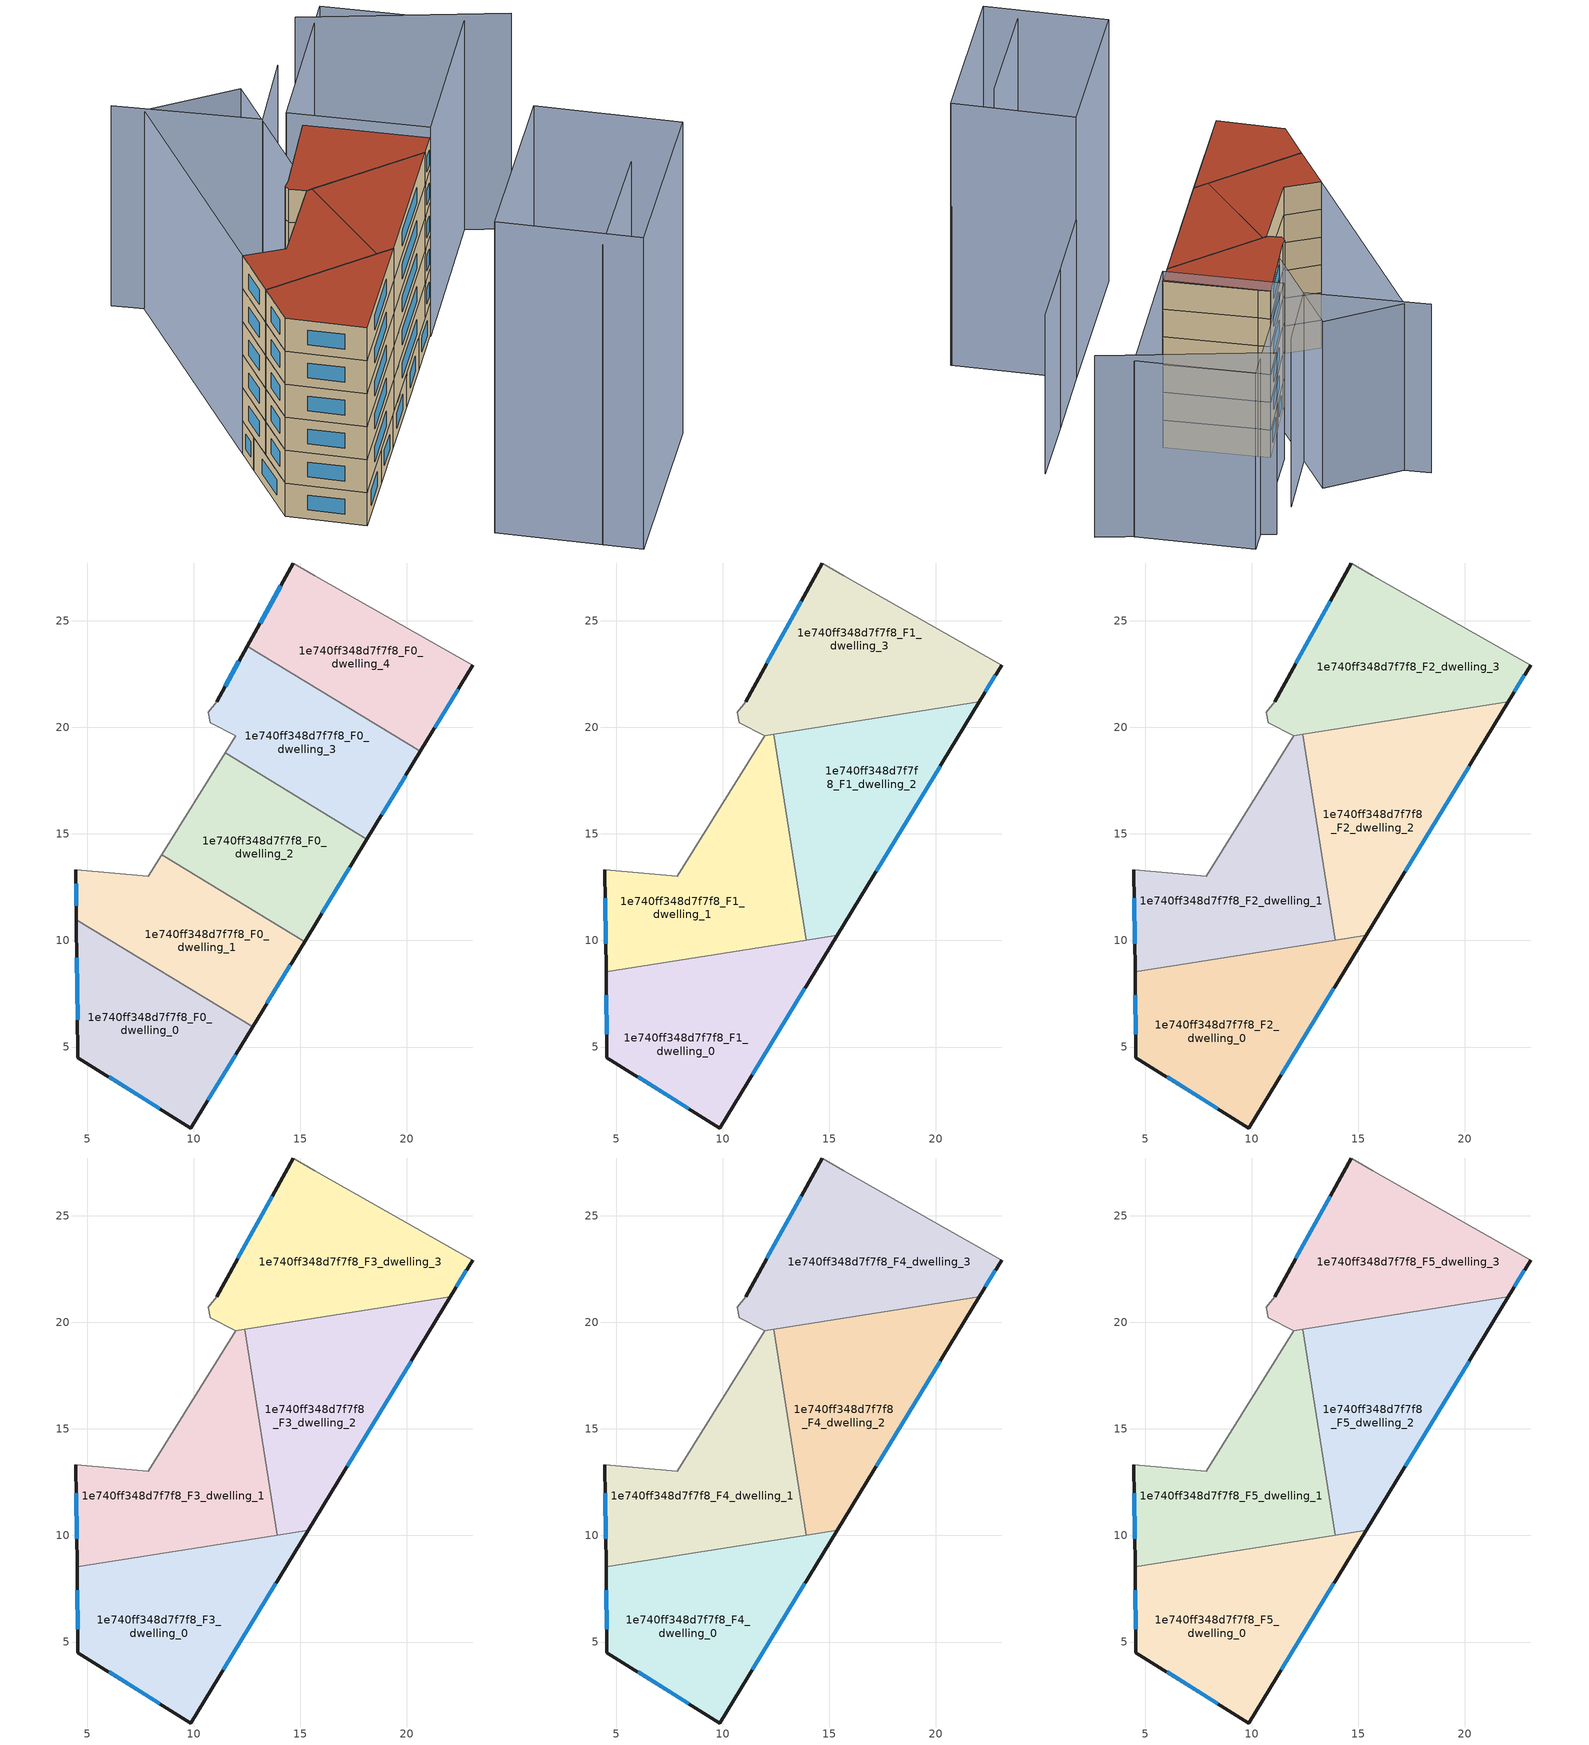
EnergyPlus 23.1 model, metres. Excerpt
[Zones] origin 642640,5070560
1e740ff348d7f7f8_F0_dwelling_0
 floor ground (EU_floor_Construction): 12.76,5.95 9.87,1.2 4.57,4.5 4.5,10.98 z0
 wall outside (EU_wall_Construction): 4.5,10.98 4.57,4.5 9.87,1.2 12.76,5.95 z0:3
 wall to 1e740ff348d7f7f8_F0_dwelling_1 (EU_wall_Construction): 12.76,5.95 4.5,10.98 z0:3
 window (EU_Window_Construction): 10.67,2.51 11.97,4.64 / 6.03,3.59 8.41,2.11 / 4.52,9.2 4.55,6.28 z0.83:2.17
1e740ff348d7f7f8_F0_dwelling_1
 floor ground (EU_floor_Construction): 15.2,9.95 12.76,5.95 4.5,10.98 4.47,13.31 7.87,13.01 8.51,14.03 z0
 wall outside (EU_wall_Construction): 12.76,5.95 15.2,9.95 / 4.47,13.31 4.5,10.98 z0:3
 wall to 1e740ff348d7f7f8_F0_dwelling_2 (EU_wall_Construction): 15.2,9.95 8.51,14.03 z0:3
 wall adiabatic (EU_wall_Construction): 8.51,14.03 7.87,13.01 4.47,13.31 z0:3
 window (EU_Window_Construction): 13.43,7.05 14.53,8.85 / 4.48,12.67 4.49,11.62 z0.83:2.17
1e740ff348d7f7f8_F0_dwelling_2
 floor ground (EU_floor_Construction): 18.12,14.76 15.2,9.95 8.51,14.03 11.48,18.8 z0
 wall outside (EU_wall_Construction): 15.2,9.95 18.12,14.76 z0:3
 wall adiabatic (EU_wall_Construction): 11.48,18.8 8.51,14.03 z0:3
 wall to 1e740ff348d7f7f8_F0_dwelling_3 (EU_wall_Construction): 18.12,14.76 11.48,18.8 z0:3
 window (EU_Window_Construction): 16,11.27 17.32,13.43 z0.83:2.17
1e740ff348d7f7f8_F0_dwelling_3
 floor ground (EU_floor_Construction): 20.63,18.87 18.12,14.76 11.48,18.8 11.98,19.61 10.78,20.21 10.68,20.71 11.08,21.21 12.52,23.81 z0
 wall outside (EU_wall_Construction): 12.52,23.81 11.08,21.21 / 18.12,14.76 20.63,18.87 z0:3
 wall adiabatic (EU_wall_Construction): 11.08,21.21 10.68,20.71 10.78,20.21 11.98,19.61 11.48,18.8 z0:3
 wall to 1e740ff348d7f7f8_F0_dwelling_4 (EU_wall_Construction): 20.63,18.87 12.52,23.81 z0:3
 window (EU_Window_Construction): 12.12,23.1 11.48,21.93 / 18.81,15.89 19.94,17.74 z0.83:2.17
1e740ff348d7f7f8_F0_dwelling_4
 floor ground (EU_floor_Construction): 23.09,22.91 20.63,18.87 12.52,23.81 14.68,27.72 15.68,27.12 z0
 wall outside (EU_wall_Construction): 20.63,18.87 23.09,22.91 / 14.68,27.72 12.52,23.81 z0:3
 wall adiabatic (EU_wall_Construction): 23.09,22.91 15.68,27.12 14.68,27.72 z0:3
 window (EU_Window_Construction): 21.31,19.98 22.41,21.8 / 14.09,26.64 13.11,24.89 z0.83:2.17
1e740ff348d7f7f8_F1_dwelling_0
 floor to 1e740ff348d7f7f8_F0_dwelling_0 (EU_floor_Construction): 12.76,5.95 9.87,1.2 4.57,4.5 4.53,8.53 7.7,9.03 z3
 floor to 1e740ff348d7f7f8_F0_dwelling_1 (EU_floor_Construction): 15.2,9.95 12.76,5.95 7.7,9.03 14.86,10.16 z3
 floor to 1e740ff348d7f7f8_F0_dwelling_2 (EU_floor_Construction): 15.37,10.24 15.2,9.95 14.86,10.16 z3
 wall outside (EU_wall_Construction): 4.53,8.53 4.57,4.5 9.87,1.2 15.37,10.24 z3:6
 wall to 1e740ff348d7f7f8_F1_dwelling_1 (EU_wall_Construction): 13.92,10.01 4.53,8.53 z3:6
 wall to 1e740ff348d7f7f8_F1_dwelling_2 (EU_wall_Construction): 15.37,10.24 13.93,10.01 z3:6
 window (EU_Window_Construction): 11.39,3.69 13.86,7.75 / 6.03,3.59 8.41,2.11 / 4.54,7.42 4.56,5.61 z3.83:5.17
1e740ff348d7f7f8_F1_dwelling_1
 floor to 1e740ff348d7f7f8_F0_dwelling_1 (EU_floor_Construction): 13.8,10.8 13.93,10.01 7.7,9.03 4.5,10.98 4.47,13.31 7.87,13.01 8.51,14.03 z3
 floor to 1e740ff348d7f7f8_F0_dwelling_0 (EU_floor_Construction): 7.7,9.03 4.53,8.53 4.5,10.98 z3
 floor to 1e740ff348d7f7f8_F0_dwelling_2 (EU_floor_Construction): 12.65,18.09 13.8,10.8 8.51,14.03 11.48,18.8 z3
 floor to 1e740ff348d7f7f8_F0_dwelling_3 (EU_floor_Construction): 12.4,19.67 12.65,18.09 11.48,18.8 11.97,19.6 z3
 wall outside (EU_wall_Construction): 4.47,13.31 4.53,8.53 z3:6
 wall adiabatic (EU_wall_Construction): 11.97,19.6 7.87,13.01 4.47,13.31 z3:6
 wall to 1e740ff348d7f7f8_F1_dwelling_2 (EU_wall_Construction): 13.93,10.01 12.4,19.67 z3:6
 wall to 1e740ff348d7f7f8_F1_dwelling_3 (EU_wall_Construction): 12.4,19.67 11.97,19.6 z3:6
 window (EU_Window_Construction): 4.49,11.99 4.51,9.84 z3.83:5.17
1e740ff348d7f7f8_F1_dwelling_2
 floor to 1e740ff348d7f7f8_F0_dwelling_2 (EU_floor_Construction): 18.12,14.76 15.37,10.24 14.86,10.16 13.8,10.8 12.65,18.09 z3
 floor to 1e740ff348d7f7f8_F0_dwelling_3 (EU_floor_Construction): 20.63,18.87 18.12,14.76 12.65,18.09 12.4,19.67 17.89,20.54 z3
 floor to 1e740ff348d7f7f8_F0_dwelling_1 (EU_floor_Construction): 14.86,10.16 13.92,10.01 13.8,10.8 z3
 floor to 1e740ff348d7f7f8_F0_dwelling_4 (EU_floor_Construction): 22.04,21.19 20.63,18.87 17.89,20.54 z3
 wall outside (EU_wall_Construction): 15.37,10.24 22.04,21.19 z3:6
 wall to 1e740ff348d7f7f8_F1_dwelling_3 (EU_wall_Construction): 22.04,21.19 12.4,19.67 z3:6
 window (EU_Window_Construction): 17.21,13.25 20.21,18.18 z3.83:5.17
1e740ff348d7f7f8_F1_dwelling_3
 floor to 1e740ff348d7f7f8_F0_dwelling_3 (EU_floor_Construction): 17.89,20.54 11.97,19.6 10.78,20.21 10.68,20.71 11.08,21.21 12.52,23.81 z3
 floor to 1e740ff348d7f7f8_F0_dwelling_4 (EU_floor_Construction): 23.09,22.91 22.04,21.19 17.89,20.54 12.52,23.81 14.68,27.72 15.68,27.12 z3
 wall outside (EU_wall_Construction): 14.68,27.72 11.08,21.21 / 22.04,21.19 23.09,22.91 z3:6
 wall adiabatic (EU_wall_Construction): 11.08,21.21 10.68,20.71 10.78,20.21 11.98,19.61 / 23.09,22.91 15.68,27.12 14.68,27.72 z3:6
 window (EU_Window_Construction): 13.69,25.93 12.07,23 / 22.33,21.67 22.8,22.44 z3.83:5.17
1e740ff348d7f7f8_F2_dwelling_0
 floor to 1e740ff348d7f7f8_F1_dwelling_0 (EU_floor_Construction): 15.37,10.24 9.87,1.2 4.57,4.5 4.53,8.53 z6
 wall outside (EU_wall_Construction): 4.53,8.53 4.57,4.5 9.87,1.2 15.37,10.24 z6:9
 wall to 1e740ff348d7f7f8_F2_dwelling_1 (EU_wall_Construction): 13.92,10.01 4.53,8.53 z6:9
 wall to 1e740ff348d7f7f8_F2_dwelling_2 (EU_wall_Construction): 15.37,10.24 13.93,10.01 z6:9
 window (EU_Window_Construction): 11.39,3.69 13.86,7.75 / 6.03,3.59 8.41,2.11 / 4.54,7.42 4.56,5.61 z6.83:8.17
1e740ff348d7f7f8_F2_dwelling_1
 floor to 1e740ff348d7f7f8_F1_dwelling_1 (EU_floor_Construction): 12.4,19.67 13.93,10.01 4.53,8.53 4.47,13.31 7.87,13.01 11.97,19.6 z6
 wall outside (EU_wall_Construction): 4.47,13.31 4.53,8.53 z6:9
 wall adiabatic (EU_wall_Construction): 11.97,19.6 7.87,13.01 4.47,13.31 z6:9
 wall to 1e740ff348d7f7f8_F2_dwelling_2 (EU_wall_Construction): 13.93,10.01 12.4,19.67 z6:9
 wall to 1e740ff348d7f7f8_F2_dwelling_3 (EU_wall_Construction): 12.4,19.67 11.97,19.6 z6:9
 window (EU_Window_Construction): 4.49,11.99 4.51,9.84 z6.83:8.17
1e740ff348d7f7f8_F2_dwelling_2
 floor to 1e740ff348d7f7f8_F1_dwelling_2 (EU_floor_Construction): 22.04,21.19 15.37,10.24 13.93,10.01 12.4,19.67 z6
 wall outside (EU_wall_Construction): 15.37,10.24 22.04,21.19 z6:9
 wall to 1e740ff348d7f7f8_F2_dwelling_3 (EU_wall_Construction): 22.04,21.19 12.4,19.67 z6:9
 window (EU_Window_Construction): 17.21,13.25 20.21,18.18 z6.83:8.17
1e740ff348d7f7f8_F2_dwelling_3
 floor to 1e740ff348d7f7f8_F1_dwelling_3 (EU_floor_Construction): 23.09,22.91 22.04,21.19 11.98,19.61 10.78,20.21 10.68,20.71 11.08,21.21 14.68,27.72 15.68,27.12 z6
 wall outside (EU_wall_Construction): 14.68,27.72 11.08,21.21 / 22.04,21.19 23.09,22.91 z6:9
 wall adiabatic (EU_wall_Construction): 11.08,21.21 10.68,20.71 10.78,20.21 11.98,19.61 / 23.09,22.91 15.68,27.12 14.68,27.72 z6:9
 window (EU_Window_Construction): 13.69,25.93 12.07,23 / 22.33,21.67 22.8,22.44 z6.83:8.17
1e740ff348d7f7f8_F3_dwelling_0
 floor to 1e740ff348d7f7f8_F2_dwelling_0 (EU_floor_Construction): 15.37,10.24 9.87,1.2 4.57,4.5 4.53,8.53 z9
 wall outside (EU_wall_Construction): 4.53,8.53 4.57,4.5 9.87,1.2 15.37,10.24 z9:12
 wall to 1e740ff348d7f7f8_F3_dwelling_1 (EU_wall_Construction): 13.92,10.01 4.53,8.53 z9:12
 wall to 1e740ff348d7f7f8_F3_dwelling_2 (EU_wall_Construction): 15.37,10.24 13.93,10.01 z9:12
 window (EU_Window_Construction): 11.39,3.69 13.86,7.75 / 6.03,3.59 8.41,2.11 / 4.54,7.42 4.56,5.61 z9.83:11.17
1e740ff348d7f7f8_F3_dwelling_1
 floor to 1e740ff348d7f7f8_F2_dwelling_1 (EU_floor_Construction): 12.4,19.67 13.93,10.01 4.53,8.53 4.47,13.31 7.87,13.01 11.97,19.6 z9
 wall outside (EU_wall_Construction): 4.47,13.31 4.53,8.53 z9:12
 wall adiabatic (EU_wall_Construction): 11.97,19.6 7.87,13.01 4.47,13.31 z9:12
 wall to 1e740ff348d7f7f8_F3_dwelling_2 (EU_wall_Construction): 13.93,10.01 12.4,19.67 z9:12
 wall to 1e740ff348d7f7f8_F3_dwelling_3 (EU_wall_Construction): 12.4,19.67 11.97,19.6 z9:12
 window (EU_Window_Construction): 4.49,11.99 4.51,9.84 z9.83:11.17
1e740ff348d7f7f8_F3_dwelling_2
 floor to 1e740ff348d7f7f8_F2_dwelling_2 (EU_floor_Construction): 22.04,21.19 15.37,10.24 13.93,10.01 12.4,19.67 z9
 wall outside (EU_wall_Construction): 15.37,10.24 22.04,21.19 z9:12
 wall to 1e740ff348d7f7f8_F3_dwelling_3 (EU_wall_Construction): 22.04,21.19 12.4,19.67 z9:12
 window (EU_Window_Construction): 17.21,13.25 20.21,18.18 z9.83:11.17
1e740ff348d7f7f8_F3_dwelling_3
 floor to 1e740ff348d7f7f8_F2_dwelling_3 (EU_floor_Construction): 23.09,22.91 22.04,21.19 11.98,19.61 10.78,20.21 10.68,20.71 11.08,21.21 14.68,27.72 15.68,27.12 z9
 wall outside (EU_wall_Construction): 14.68,27.72 11.08,21.21 / 22.04,21.19 23.09,22.91 z9:12
 wall adiabatic (EU_wall_Construction): 11.08,21.21 10.68,20.71 10.78,20.21 11.98,19.61 / 23.09,22.91 15.68,27.12 14.68,27.72 z9:12
 window (EU_Window_Construction): 13.69,25.93 12.07,23 / 22.33,21.67 22.8,22.44 z9.83:11.17
1e740ff348d7f7f8_F4_dwelling_0
 floor to 1e740ff348d7f7f8_F3_dwelling_0 (EU_floor_Construction): 15.37,10.24 9.87,1.2 4.57,4.5 4.53,8.53 z12
 wall outside (EU_wall_Construction): 4.53,8.53 4.57,4.5 9.87,1.2 15.37,10.24 z12:15
 wall to 1e740ff348d7f7f8_F4_dwelling_1 (EU_wall_Construction): 13.92,10.01 4.53,8.53 z12:15
 wall to 1e740ff348d7f7f8_F4_dwelling_2 (EU_wall_Construction): 15.37,10.24 13.93,10.01 z12:15
 window (EU_Window_Construction): 11.39,3.69 13.86,7.75 / 6.03,3.59 8.41,2.11 / 4.54,7.42 4.56,5.61 z12.83:14.17
1e740ff348d7f7f8_F4_dwelling_1
 floor to 1e740ff348d7f7f8_F3_dwelling_1 (EU_floor_Construction): 12.4,19.67 13.93,10.01 4.53,8.53 4.47,13.31 7.87,13.01 11.97,19.6 z12
 wall outside (EU_wall_Construction): 4.47,13.31 4.53,8.53 z12:15
 wall adiabatic (EU_wall_Construction): 11.97,19.6 7.87,13.01 4.47,13.31 z12:15
 wall to 1e740ff348d7f7f8_F4_dwelling_2 (EU_wall_Construction): 13.93,10.01 12.4,19.67 z12:15
 wall to 1e740ff348d7f7f8_F4_dwelling_3 (EU_wall_Construction): 12.4,19.67 11.97,19.6 z12:15
 window (EU_Window_Construction): 4.49,11.99 4.51,9.84 z12.83:14.17
1e740ff348d7f7f8_F4_dwelling_2
 floor to 1e740ff348d7f7f8_F3_dwelling_2 (EU_floor_Construction): 22.04,21.19 15.37,10.24 13.93,10.01 12.4,19.67 z12
 wall outside (EU_wall_Construction): 15.37,10.24 22.04,21.19 z12:15
 wall to 1e740ff348d7f7f8_F4_dwelling_3 (EU_wall_Construction): 22.04,21.19 12.4,19.67 z12:15
 window (EU_Window_Construction): 17.21,13.25 20.21,18.18 z12.83:14.17
1e740ff348d7f7f8_F4_dwelling_3
 floor to 1e740ff348d7f7f8_F3_dwelling_3 (EU_floor_Construction): 23.09,22.91 22.04,21.19 11.98,19.61 10.78,20.21 10.68,20.71 11.08,21.21 14.68,27.72 15.68,27.12 z12
 wall outside (EU_wall_Construction): 14.68,27.72 11.08,21.21 / 22.04,21.19 23.09,22.91 z12:15
 wall adiabatic (EU_wall_Construction): 11.08,21.21 10.68,20.71 10.78,20.21 11.98,19.61 / 23.09,22.91 15.68,27.12 14.68,27.72 z12:15
 window (EU_Window_Construction): 13.69,25.93 12.07,23 / 22.33,21.67 22.8,22.44 z12.83:14.17
1e740ff348d7f7f8_F5_dwelling_0
 floor to 1e740ff348d7f7f8_F4_dwelling_0 (EU_floor_Construction): 15.37,10.24 9.87,1.2 4.57,4.5 4.53,8.53 z15
 wall outside (EU_wall_Construction): 4.53,8.53 4.57,4.5 9.87,1.2 15.37,10.24 z15:18
 wall to 1e740ff348d7f7f8_F5_dwelling_1 (EU_wall_Construction): 13.92,10.01 4.53,8.53 z15:18
 wall to 1e740ff348d7f7f8_F5_dwelling_2 (EU_wall_Construction): 15.37,10.24 13.93,10.01 z15:18
 window (EU_Window_Construction): 11.39,3.69 13.86,7.75 / 6.03,3.59 8.41,2.11 / 4.54,7.42 4.56,5.61 z15.83:17.17
 roof outside (EU_roof_Construction): 9.87,1.2 15.37,10.24 4.53,8.53 4.57,4.5 z18
1e740ff348d7f7f8_F5_dwelling_1
 floor to 1e740ff348d7f7f8_F4_dwelling_1 (EU_floor_Construction): 12.4,19.67 13.93,10.01 4.53,8.53 4.47,13.31 7.87,13.01 11.97,19.6 z15
 wall outside (EU_wall_Construction): 4.47,13.31 4.53,8.53 z15:18
 wall adiabatic (EU_wall_Construction): 11.97,19.6 7.87,13.01 4.47,13.31 z15:18
 wall to 1e740ff348d7f7f8_F5_dwelling_2 (EU_wall_Construction): 13.93,10.01 12.4,19.67 z15:18
 wall to 1e740ff348d7f7f8_F5_dwelling_3 (EU_wall_Construction): 12.4,19.67 11.97,19.6 z15:18
 window (EU_Window_Construction): 4.49,11.99 4.51,9.84 z15.83:17.17
 roof outside (EU_roof_Construction): 13.93,10.01 12.4,19.67 11.97,19.6 7.87,13.01 4.47,13.31 4.53,8.53 z18
1e740ff348d7f7f8_F5_dwelling_2
 floor to 1e740ff348d7f7f8_F4_dwelling_2 (EU_floor_Construction): 22.04,21.19 15.37,10.24 13.93,10.01 12.4,19.67 z15
 wall outside (EU_wall_Construction): 15.37,10.24 22.04,21.19 z15:18
 wall to 1e740ff348d7f7f8_F5_dwelling_3 (EU_wall_Construction): 22.04,21.19 12.4,19.67 z15:18
 window (EU_Window_Construction): 17.21,13.25 20.21,18.18 z15.83:17.17
 roof outside (EU_roof_Construction): 15.37,10.24 22.04,21.19 12.4,19.67 13.93,10.01 z18
1e740ff348d7f7f8_F5_dwelling_3
 floor to 1e740ff348d7f7f8_F4_dwelling_3 (EU_floor_Construction): 23.09,22.91 22.04,21.19 11.98,19.61 10.78,20.21 10.68,20.71 11.08,21.21 14.68,27.72 15.68,27.12 z15
 wall outside (EU_wall_Construction): 14.68,27.72 11.08,21.21 / 22.04,21.19 23.09,22.91 z15:18
 wall adiabatic (EU_wall_Construction): 11.08,21.21 10.68,20.71 10.78,20.21 11.98,19.61 / 23.09,22.91 15.68,27.12 14.68,27.72 z15:18
 window (EU_Window_Construction): 13.69,25.93 12.07,23 / 22.33,21.67 22.8,22.44 z15.83:17.17
 roof outside (EU_roof_Construction): 22.04,21.19 23.09,22.91 15.68,27.12 14.68,27.72 11.08,21.21 10.68,20.71 10.78,20.21 11.98,19.61 z18
shading: 25.48,-7.31 31.27,2.1 z0:27.3; 18.47,-3.02 26.51,10.15 / 26.51,10.15 36.18,4.24 / 36.18,4.24 28.13,-8.93 / 28.13,-8.93 18.47,-3.02 z0:28.3; 36.17,4.24 26.46,10.11 / 26.46,10.11 30.69,17.1 / 30.55,16.93 34.3,23.01 z0:17.2; 4.47,12.98 4.28,33.72 / 4.28,33.72 12.04,33.8 / 12.04,33.8 12.24,13.05 / 12.24,13.05 4.47,12.98 z0:18; 20.89,40.52 30.3,34.92 / 30.3,34.92 23.03,22.74 / 23.03,22.74 13.63,28.34 / 13.63,28.34 20.89,40.52 z0:19; 15.64,35.47 12.08,29.22 / 12.08,29.22 2.13,34.88 z0:18.2; 33.62,33.78 18.35,39.01 z0:19.6
[Building]
EU S2 Campaign: North Axis=0; Terrain=City; Solar Distribution=FullExterior
[Site:Location]
Lyon-Bron: Latitude=45.75; Longitude=5; Time Zone=1; Elevation=198
[SizingPeriod:WeatherFileDays]
AnnualSizingPeriod: Begin Month=1; Begin Day of Month=1; End Month=12; End Day of Month=31; Day of Week for Start Day=Monday; Use Weather File Daylight Saving Period=No; Use Weather File Rain and Snow Indicators=No
[MATERIAL]
EU_InternalMass_Material: Roughness=MediumRough; Thickness=0.1; Conductivity=1; Density=1800; Specific Heat=900; Thermal Absorptance=0.9; Solar Absorptance=0.7; Visible Absorptance=0.7
[MATERIAL:NOMASS] Roughness=MediumRough; Thermal Absorptance=0.9; Solar Absorptance=0.7; Visible Absorptance=0.7
Name | Thermal Resistance
EU_wall_NoMass | 0.87146
EU_roof_NoMass | 0.842276
EU_floor_NoMass | 0.496999
[WINDOWMATERIAL:SIMPLEGLAZINGSYSTEM]
EU_Window_SimpleGlazing: UFactor=2.2525; Solar Heat Gain Coefficient=0.76; Visible Transmittance=0.76
[CONSTRUCTION]
EU_wall_Construction: EU_wall_NoMass
EU_roof_Construction: EU_roof_NoMass
EU_floor_Construction: EU_floor_NoMass
EU_Window_Construction: EU_Window_SimpleGlazing
EU_InternalMass_Construction: EU_InternalMass_Material
[ZONE] Type=1; Multiplier=1; Ceiling Height=autocalculate; Floor Area=autocalculate; Part of Total Floor Area=Yes
Name | Volume
1e740ff348d7f7f8_F0_dwelling_0 | 131.807
1e740ff348d7f7f8_F1_dwelling_0; 1e740ff348d7f7f8_F2_dwelling_0; 1e740ff348d7f7f8_F3_dwelling_0; 1e740ff348d7f7f8_F4_dwelling_0; 1e740ff348d7f7f8_F5_dwelling_0 | 164.758
1e740ff348d7f7f8_F0_dwelling_1 | 131.812
1e740ff348d7f7f8_F1_dwelling_1; 1e740ff348d7f7f8_F2_dwelling_1; 1e740ff348d7f7f8_F3_dwelling_1; 1e740ff348d7f7f8_F4_dwelling_1; 1e740ff348d7f7f8_F5_dwelling_1 | 164.749
1e740ff348d7f7f8_F0_dwelling_2 | 131.791
1e740ff348d7f7f8_F1_dwelling_2; 1e740ff348d7f7f8_F2_dwelling_2; 1e740ff348d7f7f8_F3_dwelling_2; 1e740ff348d7f7f8_F4_dwelling_2; 1e740ff348d7f7f8_F5_dwelling_2 | 164.745
1e740ff348d7f7f8_F0_dwelling_3 | 131.796
1e740ff348d7f7f8_F1_dwelling_3 | 164.77
1e740ff348d7f7f8_F2_dwelling_3; 1e740ff348d7f7f8_F3_dwelling_3; 1e740ff348d7f7f8_F4_dwelling_3; 1e740ff348d7f7f8_F5_dwelling_3 | 164.658
1e740ff348d7f7f8_F0_dwelling_4 | 131.818
[INTERNALMASS] Construction=EU_InternalMass_Construction
Name | Zone or ZoneList | Surface Area
1e740ff348d7f7f8_F0_dwelling_0_EU_InternalMass | 1e740ff348d7f7f8_F0_dwelling_0 | 43.9356
1e740ff348d7f7f8_F0_dwelling_1_EU_InternalMass | 1e740ff348d7f7f8_F0_dwelling_1 | 43.9373
1e740ff348d7f7f8_F0_dwelling_2_EU_InternalMass | 1e740ff348d7f7f8_F0_dwelling_2 | 43.93
1e740ff348d7f7f8_F0_dwelling_3_EU_InternalMass | 1e740ff348d7f7f8_F0_dwelling_3 | 43.9323
1e740ff348d7f7f8_F0_dwelling_4_EU_InternalMass | 1e740ff348d7f7f8_F0_dwelling_4 | 43.9397
1e740ff348d7f7f8_F1_dwelling_0_EU_InternalMass | 1e740ff348d7f7f8_F1_dwelling_0 | 54.9193
1e740ff348d7f7f8_F1_dwelling_1_EU_InternalMass | 1e740ff348d7f7f8_F1_dwelling_1 | 54.915
1e740ff348d7f7f8_F1_dwelling_2_EU_InternalMass | 1e740ff348d7f7f8_F1_dwelling_2 | 54.9178
1e740ff348d7f7f8_F1_dwelling_3_EU_InternalMass | 1e740ff348d7f7f8_F1_dwelling_3 | 54.9184
1e740ff348d7f7f8_F2_dwelling_0_EU_InternalMass | 1e740ff348d7f7f8_F2_dwelling_0 | 54.9193
1e740ff348d7f7f8_F2_dwelling_1_EU_InternalMass | 1e740ff348d7f7f8_F2_dwelling_1 | 54.915
1e740ff348d7f7f8_F2_dwelling_2_EU_InternalMass | 1e740ff348d7f7f8_F2_dwelling_2 | 54.9178
1e740ff348d7f7f8_F2_dwelling_3_EU_InternalMass | 1e740ff348d7f7f8_F2_dwelling_3 | 54.9184
1e740ff348d7f7f8_F3_dwelling_0_EU_InternalMass | 1e740ff348d7f7f8_F3_dwelling_0 | 54.9193
1e740ff348d7f7f8_F3_dwelling_1_EU_InternalMass | 1e740ff348d7f7f8_F3_dwelling_1 | 54.915
1e740ff348d7f7f8_F3_dwelling_2_EU_InternalMass | 1e740ff348d7f7f8_F3_dwelling_2 | 54.9178
1e740ff348d7f7f8_F3_dwelling_3_EU_InternalMass | 1e740ff348d7f7f8_F3_dwelling_3 | 54.9184
1e740ff348d7f7f8_F4_dwelling_0_EU_InternalMass | 1e740ff348d7f7f8_F4_dwelling_0 | 54.9193
1e740ff348d7f7f8_F4_dwelling_1_EU_InternalMass | 1e740ff348d7f7f8_F4_dwelling_1 | 54.915
1e740ff348d7f7f8_F4_dwelling_2_EU_InternalMass | 1e740ff348d7f7f8_F4_dwelling_2 | 54.9178
1e740ff348d7f7f8_F4_dwelling_3_EU_InternalMass | 1e740ff348d7f7f8_F4_dwelling_3 | 54.9184
1e740ff348d7f7f8_F5_dwelling_0_EU_InternalMass | 1e740ff348d7f7f8_F5_dwelling_0 | 54.9193
1e740ff348d7f7f8_F5_dwelling_1_EU_InternalMass | 1e740ff348d7f7f8_F5_dwelling_1 | 54.915
1e740ff348d7f7f8_F5_dwelling_2_EU_InternalMass | 1e740ff348d7f7f8_F5_dwelling_2 | 54.9178
1e740ff348d7f7f8_F5_dwelling_3_EU_InternalMass | 1e740ff348d7f7f8_F5_dwelling_3 | 54.9184
[OTHEREQUIPMENT] Fuel Type=Electricity; Design Level Calculation Method=Watts/Area; Power per Zone Floor Area=1; Fraction Latent=0; Fraction Radiant=0; Fraction Lost=0; Carbon Dioxide Generation Rate=0; EndUse Subcategory=EU_Step8_InternalGains
Name | Zone or ZoneList or Space or SpaceList | Schedule
EU_Step8_InternalGain_1e740ff348d7f7f8_F0_dwelling_0_f000 | 1e740ff348d7f7f8_F0_dwelling_0 | EU_Step8_GainSchedule_1e740ff348d7f7f8_F0_dwelling_0_f000
EU_Step8_InternalGain_1e740ff348d7f7f8_F0_dwelling_1_f000 | 1e740ff348d7f7f8_F0_dwelling_1 | EU_Step8_GainSchedule_1e740ff348d7f7f8_F0_dwelling_1_f000
EU_Step8_InternalGain_1e740ff348d7f7f8_F0_dwelling_2_f000 | 1e740ff348d7f7f8_F0_dwelling_2 | EU_Step8_GainSchedule_1e740ff348d7f7f8_F0_dwelling_2_f000
EU_Step8_InternalGain_1e740ff348d7f7f8_F0_dwelling_3_f000 | 1e740ff348d7f7f8_F0_dwelling_3 | EU_Step8_GainSchedule_1e740ff348d7f7f8_F0_dwelling_3_f000
EU_Step8_InternalGain_1e740ff348d7f7f8_F0_dwelling_4_f000 | 1e740ff348d7f7f8_F0_dwelling_4 | EU_Step8_GainSchedule_1e740ff348d7f7f8_F0_dwelling_4_f000
EU_Step8_InternalGain_1e740ff348d7f7f8_F1_dwelling_0_f000 | 1e740ff348d7f7f8_F1_dwelling_0 | EU_Step8_GainSchedule_1e740ff348d7f7f8_F1_dwelling_0_f000
EU_Step8_InternalGain_1e740ff348d7f7f8_F1_dwelling_1_f000 | 1e740ff348d7f7f8_F1_dwelling_1 | EU_Step8_GainSchedule_1e740ff348d7f7f8_F1_dwelling_1_f000
EU_Step8_InternalGain_1e740ff348d7f7f8_F1_dwelling_2_f000 | 1e740ff348d7f7f8_F1_dwelling_2 | EU_Step8_GainSchedule_1e740ff348d7f7f8_F1_dwelling_2_f000
EU_Step8_InternalGain_1e740ff348d7f7f8_F1_dwelling_3_f000 | 1e740ff348d7f7f8_F1_dwelling_3 | EU_Step8_GainSchedule_1e740ff348d7f7f8_F1_dwelling_3_f000
EU_Step8_InternalGain_1e740ff348d7f7f8_F2_dwelling_0_f000 | 1e740ff348d7f7f8_F2_dwelling_0 | EU_Step8_GainSchedule_1e740ff348d7f7f8_F2_dwelling_0_f000
EU_Step8_InternalGain_1e740ff348d7f7f8_F2_dwelling_1_f000 | 1e740ff348d7f7f8_F2_dwelling_1 | EU_Step8_GainSchedule_1e740ff348d7f7f8_F2_dwelling_1_f000
EU_Step8_InternalGain_1e740ff348d7f7f8_F2_dwelling_2_f000 | 1e740ff348d7f7f8_F2_dwelling_2 | EU_Step8_GainSchedule_1e740ff348d7f7f8_F2_dwelling_2_f000
EU_Step8_InternalGain_1e740ff348d7f7f8_F2_dwelling_3_f000 | 1e740ff348d7f7f8_F2_dwelling_3 | EU_Step8_GainSchedule_1e740ff348d7f7f8_F2_dwelling_3_f000
EU_Step8_InternalGain_1e740ff348d7f7f8_F3_dwelling_0_f000 | 1e740ff348d7f7f8_F3_dwelling_0 | EU_Step8_GainSchedule_1e740ff348d7f7f8_F3_dwelling_0_f000
EU_Step8_InternalGain_1e740ff348d7f7f8_F3_dwelling_1_f000 | 1e740ff348d7f7f8_F3_dwelling_1 | EU_Step8_GainSchedule_1e740ff348d7f7f8_F3_dwelling_1_f000
EU_Step8_InternalGain_1e740ff348d7f7f8_F3_dwelling_2_f000 | 1e740ff348d7f7f8_F3_dwelling_2 | EU_Step8_GainSchedule_1e740ff348d7f7f8_F3_dwelling_2_f000
EU_Step8_InternalGain_1e740ff348d7f7f8_F3_dwelling_3_f000 | 1e740ff348d7f7f8_F3_dwelling_3 | EU_Step8_GainSchedule_1e740ff348d7f7f8_F3_dwelling_3_f000
EU_Step8_InternalGain_1e740ff348d7f7f8_F4_dwelling_0_f000 | 1e740ff348d7f7f8_F4_dwelling_0 | EU_Step8_GainSchedule_1e740ff348d7f7f8_F4_dwelling_0_f000
EU_Step8_InternalGain_1e740ff348d7f7f8_F4_dwelling_1_f000 | 1e740ff348d7f7f8_F4_dwelling_1 | EU_Step8_GainSchedule_1e740ff348d7f7f8_F4_dwelling_1_f000
EU_Step8_InternalGain_1e740ff348d7f7f8_F4_dwelling_2_f000 | 1e740ff348d7f7f8_F4_dwelling_2 | EU_Step8_GainSchedule_1e740ff348d7f7f8_F4_dwelling_2_f000
EU_Step8_InternalGain_1e740ff348d7f7f8_F4_dwelling_3_f000 | 1e740ff348d7f7f8_F4_dwelling_3 | EU_Step8_GainSchedule_1e740ff348d7f7f8_F4_dwelling_3_f000
EU_Step8_InternalGain_1e740ff348d7f7f8_F5_dwelling_0_f000 | 1e740ff348d7f7f8_F5_dwelling_0 | EU_Step8_GainSchedule_1e740ff348d7f7f8_F5_dwelling_0_f000
EU_Step8_InternalGain_1e740ff348d7f7f8_F5_dwelling_1_f000 | 1e740ff348d7f7f8_F5_dwelling_1 | EU_Step8_GainSchedule_1e740ff348d7f7f8_F5_dwelling_1_f000
EU_Step8_InternalGain_1e740ff348d7f7f8_F5_dwelling_2_f000 | 1e740ff348d7f7f8_F5_dwelling_2 | EU_Step8_GainSchedule_1e740ff348d7f7f8_F5_dwelling_2_f000
EU_Step8_InternalGain_1e740ff348d7f7f8_F5_dwelling_3_f000 | 1e740ff348d7f7f8_F5_dwelling_3 | EU_Step8_GainSchedule_1e740ff348d7f7f8_F5_dwelling_3_f000
[ZONEVENTILATION:DESIGNFLOWRATE] Schedule=EU_AlwaysOn; Design Flow Rate Calculation Method=AirChanges/Hour; Air Changes per Hour=0.425; Ventilation Type=Natural; Fan Pressure Rise=0; Fan Total Efficiency=1; Constant Term Coefficient=1; Temperature Term Coefficient=0; Velocity Term Coefficient=0; Velocity Squared Term Coefficient=0; Minimum Indoor Temperature=-100; Maximum Indoor Temperature=100; Delta Temperature=-100; Minimum Outdoor Temperature=-100; Maximum Outdoor Temperature=100; Maximum Wind Speed=40
Name | Zone or ZoneList or Space or SpaceList
EU_ConstantAir_1e740ff348d7f7f8_F0_dwelling_0 | 1e740ff348d7f7f8_F0_dwelling_0
EU_ConstantAir_1e740ff348d7f7f8_F0_dwelling_1 | 1e740ff348d7f7f8_F0_dwelling_1
EU_ConstantAir_1e740ff348d7f7f8_F0_dwelling_2 | 1e740ff348d7f7f8_F0_dwelling_2
EU_ConstantAir_1e740ff348d7f7f8_F0_dwelling_3 | 1e740ff348d7f7f8_F0_dwelling_3
EU_ConstantAir_1e740ff348d7f7f8_F0_dwelling_4 | 1e740ff348d7f7f8_F0_dwelling_4
EU_ConstantAir_1e740ff348d7f7f8_F1_dwelling_0 | 1e740ff348d7f7f8_F1_dwelling_0
EU_ConstantAir_1e740ff348d7f7f8_F1_dwelling_1 | 1e740ff348d7f7f8_F1_dwelling_1
EU_ConstantAir_1e740ff348d7f7f8_F1_dwelling_2 | 1e740ff348d7f7f8_F1_dwelling_2
EU_ConstantAir_1e740ff348d7f7f8_F1_dwelling_3 | 1e740ff348d7f7f8_F1_dwelling_3
EU_ConstantAir_1e740ff348d7f7f8_F2_dwelling_0 | 1e740ff348d7f7f8_F2_dwelling_0
EU_ConstantAir_1e740ff348d7f7f8_F2_dwelling_1 | 1e740ff348d7f7f8_F2_dwelling_1
EU_ConstantAir_1e740ff348d7f7f8_F2_dwelling_2 | 1e740ff348d7f7f8_F2_dwelling_2
EU_ConstantAir_1e740ff348d7f7f8_F2_dwelling_3 | 1e740ff348d7f7f8_F2_dwelling_3
EU_ConstantAir_1e740ff348d7f7f8_F3_dwelling_0 | 1e740ff348d7f7f8_F3_dwelling_0
EU_ConstantAir_1e740ff348d7f7f8_F3_dwelling_1 | 1e740ff348d7f7f8_F3_dwelling_1
EU_ConstantAir_1e740ff348d7f7f8_F3_dwelling_2 | 1e740ff348d7f7f8_F3_dwelling_2
EU_ConstantAir_1e740ff348d7f7f8_F3_dwelling_3 | 1e740ff348d7f7f8_F3_dwelling_3
EU_ConstantAir_1e740ff348d7f7f8_F4_dwelling_0 | 1e740ff348d7f7f8_F4_dwelling_0
EU_ConstantAir_1e740ff348d7f7f8_F4_dwelling_1 | 1e740ff348d7f7f8_F4_dwelling_1
EU_ConstantAir_1e740ff348d7f7f8_F4_dwelling_2 | 1e740ff348d7f7f8_F4_dwelling_2
EU_ConstantAir_1e740ff348d7f7f8_F4_dwelling_3 | 1e740ff348d7f7f8_F4_dwelling_3
EU_ConstantAir_1e740ff348d7f7f8_F5_dwelling_0 | 1e740ff348d7f7f8_F5_dwelling_0
EU_ConstantAir_1e740ff348d7f7f8_F5_dwelling_1 | 1e740ff348d7f7f8_F5_dwelling_1
EU_ConstantAir_1e740ff348d7f7f8_F5_dwelling_2 | 1e740ff348d7f7f8_F5_dwelling_2
EU_ConstantAir_1e740ff348d7f7f8_F5_dwelling_3 | 1e740ff348d7f7f8_F5_dwelling_3
[HVACTEMPLATE:THERMOSTAT] Constant Heating Setpoint=20; Constant Cooling Setpoint=50
EU_HeatOnly_1e740ff348d7f7f8_F0_dwelling_0; EU_HeatOnly_1e740ff348d7f7f8_F0_dwelling_1; EU_HeatOnly_1e740ff348d7f7f8_F0_dwelling_2; EU_HeatOnly_1e740ff348d7f7f8_F0_dwelling_3; EU_HeatOnly_1e740ff348d7f7f8_F0_dwelling_4; EU_HeatOnly_1e740ff348d7f7f8_F1_dwelling_0; EU_HeatOnly_1e740ff348d7f7f8_F1_dwelling_1; EU_HeatOnly_1e740ff348d7f7f8_F1_dwelling_2; EU_HeatOnly_1e740ff348d7f7f8_F1_dwelling_3; EU_HeatOnly_1e740ff348d7f7f8_F2_dwelling_0; EU_HeatOnly_1e740ff348d7f7f8_F2_dwelling_1; EU_HeatOnly_1e740ff348d7f7f8_F2_dwelling_2; EU_HeatOnly_1e740ff348d7f7f8_F2_dwelling_3; EU_HeatOnly_1e740ff348d7f7f8_F3_dwelling_0; EU_HeatOnly_1e740ff348d7f7f8_F3_dwelling_1; EU_HeatOnly_1e740ff348d7f7f8_F3_dwelling_2; EU_HeatOnly_1e740ff348d7f7f8_F3_dwelling_3; EU_HeatOnly_1e740ff348d7f7f8_F4_dwelling_0; EU_HeatOnly_1e740ff348d7f7f8_F4_dwelling_1; EU_HeatOnly_1e740ff348d7f7f8_F4_dwelling_2; EU_HeatOnly_1e740ff348d7f7f8_F4_dwelling_3; EU_HeatOnly_1e740ff348d7f7f8_F5_dwelling_0; EU_HeatOnly_1e740ff348d7f7f8_F5_dwelling_1; EU_HeatOnly_1e740ff348d7f7f8_F5_dwelling_2; EU_HeatOnly_1e740ff348d7f7f8_F5_dwelling_3
[HVACTEMPLATE:ZONE:IDEALLOADSAIRSYSTEM] System Availability Schedule=EU_AlwaysOn; Maximum Heating Supply Air Temperature=50; Minimum Cooling Supply Air Temperature=13; Maximum Heating Supply Air Humidity Ratio=0.0156; Minimum Cooling Supply Air Humidity Ratio=0.0077; Heating Limit=NoLimit; Cooling Limit=NoLimit; Heating Availability Schedule=EU_AlwaysOn; Cooling Availability Schedule=EU_CoolingOff; Dehumidification Control Type=ConstantSensibleHeatRatio; Cooling Sensible Heat Ratio=0.7; Dehumidification Setpoint=60; Humidification Control Type=None; Humidification Setpoint=30; Outdoor Air Method=None; Outdoor Air Flow Rate per Person=0.00944; Outdoor Air Flow Rate per Zone Floor Area=0; Outdoor Air Flow Rate per Zone=0; Demand Controlled Ventilation Type=None; Outdoor Air Economizer Type=NoEconomizer; Heat Recovery Type=None; Sensible Heat Recovery Effectiveness=0.7; Latent Heat Recovery Effectiveness=0.65
Name | Template Thermostat
1e740ff348d7f7f8_F0_dwelling_0 | EU_HeatOnly_1e740ff348d7f7f8_F0_dwelling_0
1e740ff348d7f7f8_F0_dwelling_1 | EU_HeatOnly_1e740ff348d7f7f8_F0_dwelling_1
1e740ff348d7f7f8_F0_dwelling_2 | EU_HeatOnly_1e740ff348d7f7f8_F0_dwelling_2
1e740ff348d7f7f8_F0_dwelling_3 | EU_HeatOnly_1e740ff348d7f7f8_F0_dwelling_3
1e740ff348d7f7f8_F0_dwelling_4 | EU_HeatOnly_1e740ff348d7f7f8_F0_dwelling_4
1e740ff348d7f7f8_F1_dwelling_0 | EU_HeatOnly_1e740ff348d7f7f8_F1_dwelling_0
1e740ff348d7f7f8_F1_dwelling_1 | EU_HeatOnly_1e740ff348d7f7f8_F1_dwelling_1
1e740ff348d7f7f8_F1_dwelling_2 | EU_HeatOnly_1e740ff348d7f7f8_F1_dwelling_2
1e740ff348d7f7f8_F1_dwelling_3 | EU_HeatOnly_1e740ff348d7f7f8_F1_dwelling_3
1e740ff348d7f7f8_F2_dwelling_0 | EU_HeatOnly_1e740ff348d7f7f8_F2_dwelling_0
1e740ff348d7f7f8_F2_dwelling_1 | EU_HeatOnly_1e740ff348d7f7f8_F2_dwelling_1
1e740ff348d7f7f8_F2_dwelling_2 | EU_HeatOnly_1e740ff348d7f7f8_F2_dwelling_2
1e740ff348d7f7f8_F2_dwelling_3 | EU_HeatOnly_1e740ff348d7f7f8_F2_dwelling_3
1e740ff348d7f7f8_F3_dwelling_0 | EU_HeatOnly_1e740ff348d7f7f8_F3_dwelling_0
1e740ff348d7f7f8_F3_dwelling_1 | EU_HeatOnly_1e740ff348d7f7f8_F3_dwelling_1
1e740ff348d7f7f8_F3_dwelling_2 | EU_HeatOnly_1e740ff348d7f7f8_F3_dwelling_2
1e740ff348d7f7f8_F3_dwelling_3 | EU_HeatOnly_1e740ff348d7f7f8_F3_dwelling_3
1e740ff348d7f7f8_F4_dwelling_0 | EU_HeatOnly_1e740ff348d7f7f8_F4_dwelling_0
1e740ff348d7f7f8_F4_dwelling_1 | EU_HeatOnly_1e740ff348d7f7f8_F4_dwelling_1
1e740ff348d7f7f8_F4_dwelling_2 | EU_HeatOnly_1e740ff348d7f7f8_F4_dwelling_2
1e740ff348d7f7f8_F4_dwelling_3 | EU_HeatOnly_1e740ff348d7f7f8_F4_dwelling_3
1e740ff348d7f7f8_F5_dwelling_0 | EU_HeatOnly_1e740ff348d7f7f8_F5_dwelling_0
1e740ff348d7f7f8_F5_dwelling_1 | EU_HeatOnly_1e740ff348d7f7f8_F5_dwelling_1
1e740ff348d7f7f8_F5_dwelling_2 | EU_HeatOnly_1e740ff348d7f7f8_F5_dwelling_2
1e740ff348d7f7f8_F5_dwelling_3 | EU_HeatOnly_1e740ff348d7f7f8_F5_dwelling_3
[SIZING:ZONE] Zone Cooling Design Supply Air Temperature Input Method=SupplyAirTemperature; Zone Cooling Design Supply Air Temperature=13; Zone Heating Design Supply Air Temperature Input Method=SupplyAirTemperature; Zone Heating Design Supply Air Temperature=50; Zone Cooling Design Supply Air Humidity Ratio=0.008; Zone Heating Design Supply Air Humidity Ratio=0.008; Cooling Design Air Flow Method=DesignDay; Cooling Design Air Flow Rate=0; Cooling Minimum Air Flow per Zone Floor Area=0.000762; Cooling Minimum Air Flow=0; Cooling Minimum Air Flow Fraction=0.2; Heating Design Air Flow Method=DesignDay; Heating Design Air Flow Rate=0; Heating Maximum Air Flow per Zone Floor Area=0.002032; Heating Maximum Air Flow=0.141576; Heating Maximum Air Flow Fraction=0.3; Account for Dedicated Outdoor Air System=No; Dedicated Outdoor Air System Control Strategy=NeutralSupplyAir; Dedicated Outdoor Air Low Setpoint Temperature for Design=autosize; Dedicated Outdoor Air High Setpoint Temperature for Design=autosize; Zone Load Sizing Method=Sensible Load Only No Latent Load; Zone Latent Cooling Design Supply Air Humidity Ratio Input Method=HumidityRatioDifference; Zone Cooling Design Supply Air Humidity Ratio Difference=0.005; Zone Latent Heating Design Supply Air Humidity Ratio Input Method=HumidityRatioDifference; Zone Humidification Design Supply Air Humidity Ratio Difference=0.005
1e740ff348d7f7f8_F0_dwelling_0; 1e740ff348d7f7f8_F0_dwelling_1; 1e740ff348d7f7f8_F0_dwelling_2; 1e740ff348d7f7f8_F0_dwelling_3; 1e740ff348d7f7f8_F0_dwelling_4; 1e740ff348d7f7f8_F1_dwelling_0; 1e740ff348d7f7f8_F1_dwelling_1; 1e740ff348d7f7f8_F1_dwelling_2; 1e740ff348d7f7f8_F1_dwelling_3; 1e740ff348d7f7f8_F2_dwelling_0; 1e740ff348d7f7f8_F2_dwelling_1; 1e740ff348d7f7f8_F2_dwelling_2; 1e740ff348d7f7f8_F2_dwelling_3; 1e740ff348d7f7f8_F3_dwelling_0; 1e740ff348d7f7f8_F3_dwelling_1; 1e740ff348d7f7f8_F3_dwelling_2; 1e740ff348d7f7f8_F3_dwelling_3; 1e740ff348d7f7f8_F4_dwelling_0; 1e740ff348d7f7f8_F4_dwelling_1; 1e740ff348d7f7f8_F4_dwelling_2; 1e740ff348d7f7f8_F4_dwelling_3; 1e740ff348d7f7f8_F5_dwelling_0; 1e740ff348d7f7f8_F5_dwelling_1; 1e740ff348d7f7f8_F5_dwelling_2; 1e740ff348d7f7f8_F5_dwelling_3
[SCHEDULE:CONSTANT]
Name | Hourly Value
EU_AlwaysOn | 1
EU_CoolingOff | 0
[SCHEDULE:FILE] Column Number=1; Rows to Skip at Top=0; Number of Hours of Data=8760; Column Separator=Comma; Interpolate to Timestep=No; Minutes per Item=60; Adjust Schedule for Daylight Savings=Yes
Name | File
EU_Step8_GainSchedule_1e740ff348d7f7f8_F0_dwelling_0_f000 | ../../schedules/1e740ff348d7f7f8/1e740ff348d7f7f8_F0_dwelling_0_f000_gain.csv
EU_Step8_GainSchedule_1e740ff348d7f7f8_F0_dwelling_1_f000 | ../../schedules/1e740ff348d7f7f8/1e740ff348d7f7f8_F0_dwelling_1_f000_gain.csv
EU_Step8_GainSchedule_1e740ff348d7f7f8_F0_dwelling_2_f000 | ../../schedules/1e740ff348d7f7f8/1e740ff348d7f7f8_F0_dwelling_2_f000_gain.csv
EU_Step8_GainSchedule_1e740ff348d7f7f8_F0_dwelling_3_f000 | ../../schedules/1e740ff348d7f7f8/1e740ff348d7f7f8_F0_dwelling_3_f000_gain.csv
EU_Step8_GainSchedule_1e740ff348d7f7f8_F0_dwelling_4_f000 | ../../schedules/1e740ff348d7f7f8/1e740ff348d7f7f8_F0_dwelling_4_f000_gain.csv
EU_Step8_GainSchedule_1e740ff348d7f7f8_F1_dwelling_0_f000 | ../../schedules/1e740ff348d7f7f8/1e740ff348d7f7f8_F1_dwelling_0_f000_gain.csv
EU_Step8_GainSchedule_1e740ff348d7f7f8_F1_dwelling_1_f000 | ../../schedules/1e740ff348d7f7f8/1e740ff348d7f7f8_F1_dwelling_1_f000_gain.csv
EU_Step8_GainSchedule_1e740ff348d7f7f8_F1_dwelling_2_f000 | ../../schedules/1e740ff348d7f7f8/1e740ff348d7f7f8_F1_dwelling_2_f000_gain.csv
EU_Step8_GainSchedule_1e740ff348d7f7f8_F1_dwelling_3_f000 | ../../schedules/1e740ff348d7f7f8/1e740ff348d7f7f8_F1_dwelling_3_f000_gain.csv
EU_Step8_GainSchedule_1e740ff348d7f7f8_F2_dwelling_0_f000 | ../../schedules/1e740ff348d7f7f8/1e740ff348d7f7f8_F2_dwelling_0_f000_gain.csv
EU_Step8_GainSchedule_1e740ff348d7f7f8_F2_dwelling_1_f000 | ../../schedules/1e740ff348d7f7f8/1e740ff348d7f7f8_F2_dwelling_1_f000_gain.csv
EU_Step8_GainSchedule_1e740ff348d7f7f8_F2_dwelling_2_f000 | ../../schedules/1e740ff348d7f7f8/1e740ff348d7f7f8_F2_dwelling_2_f000_gain.csv
EU_Step8_GainSchedule_1e740ff348d7f7f8_F2_dwelling_3_f000 | ../../schedules/1e740ff348d7f7f8/1e740ff348d7f7f8_F2_dwelling_3_f000_gain.csv
EU_Step8_GainSchedule_1e740ff348d7f7f8_F3_dwelling_0_f000 | ../../schedules/1e740ff348d7f7f8/1e740ff348d7f7f8_F3_dwelling_0_f000_gain.csv
EU_Step8_GainSchedule_1e740ff348d7f7f8_F3_dwelling_1_f000 | ../../schedules/1e740ff348d7f7f8/1e740ff348d7f7f8_F3_dwelling_1_f000_gain.csv
EU_Step8_GainSchedule_1e740ff348d7f7f8_F3_dwelling_2_f000 | ../../schedules/1e740ff348d7f7f8/1e740ff348d7f7f8_F3_dwelling_2_f000_gain.csv
EU_Step8_GainSchedule_1e740ff348d7f7f8_F3_dwelling_3_f000 | ../../schedules/1e740ff348d7f7f8/1e740ff348d7f7f8_F3_dwelling_3_f000_gain.csv
EU_Step8_GainSchedule_1e740ff348d7f7f8_F4_dwelling_0_f000 | ../../schedules/1e740ff348d7f7f8/1e740ff348d7f7f8_F4_dwelling_0_f000_gain.csv
EU_Step8_GainSchedule_1e740ff348d7f7f8_F4_dwelling_1_f000 | ../../schedules/1e740ff348d7f7f8/1e740ff348d7f7f8_F4_dwelling_1_f000_gain.csv
EU_Step8_GainSchedule_1e740ff348d7f7f8_F4_dwelling_2_f000 | ../../schedules/1e740ff348d7f7f8/1e740ff348d7f7f8_F4_dwelling_2_f000_gain.csv
EU_Step8_GainSchedule_1e740ff348d7f7f8_F4_dwelling_3_f000 | ../../schedules/1e740ff348d7f7f8/1e740ff348d7f7f8_F4_dwelling_3_f000_gain.csv
EU_Step8_GainSchedule_1e740ff348d7f7f8_F5_dwelling_0_f000 | ../../schedules/1e740ff348d7f7f8/1e740ff348d7f7f8_F5_dwelling_0_f000_gain.csv
EU_Step8_GainSchedule_1e740ff348d7f7f8_F5_dwelling_1_f000 | ../../schedules/1e740ff348d7f7f8/1e740ff348d7f7f8_F5_dwelling_1_f000_gain.csv
EU_Step8_GainSchedule_1e740ff348d7f7f8_F5_dwelling_2_f000 | ../../schedules/1e740ff348d7f7f8/1e740ff348d7f7f8_F5_dwelling_2_f000_gain.csv
EU_Step8_GainSchedule_1e740ff348d7f7f8_F5_dwelling_3_f000 | ../../schedules/1e740ff348d7f7f8/1e740ff348d7f7f8_F5_dwelling_3_f000_gain.csv
